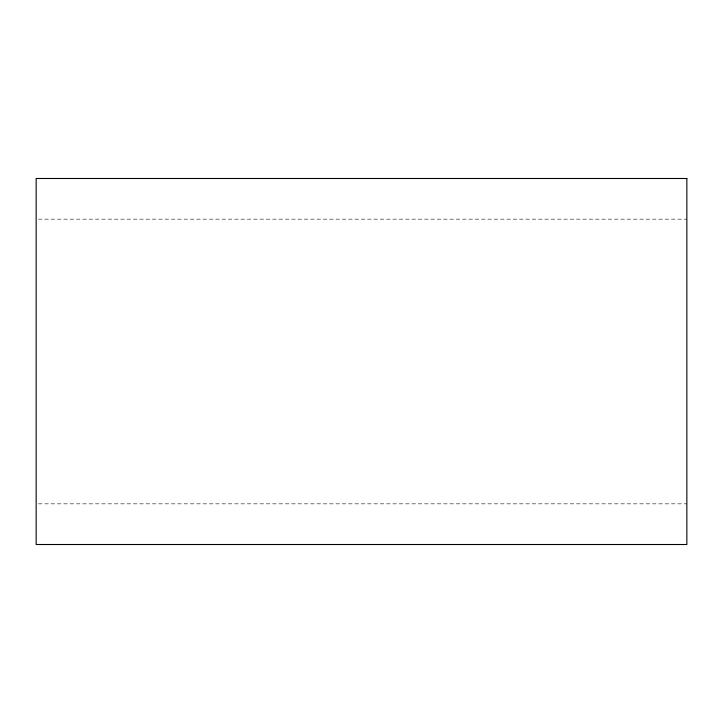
<?xml version="1.0" encoding="UTF-8"?>
<svg xmlns="http://www.w3.org/2000/svg" width="723" height="723" viewBox="0 0 723 723"><rect width="100%" height="100%" fill="white"/><g stroke="black" fill="none" stroke-linecap="round" stroke-linejoin="round"><path stroke-width="0.54" stroke-dasharray="3.62 2.71" d="M38.409 219.159L686.85 219.159M38.409 503.841L686.85 503.841"/><path stroke-width="1.08" d="M686.85 178.491L36.15 178.491L36.15 544.509L686.85 544.509L686.85 178.491"/></g></svg>
